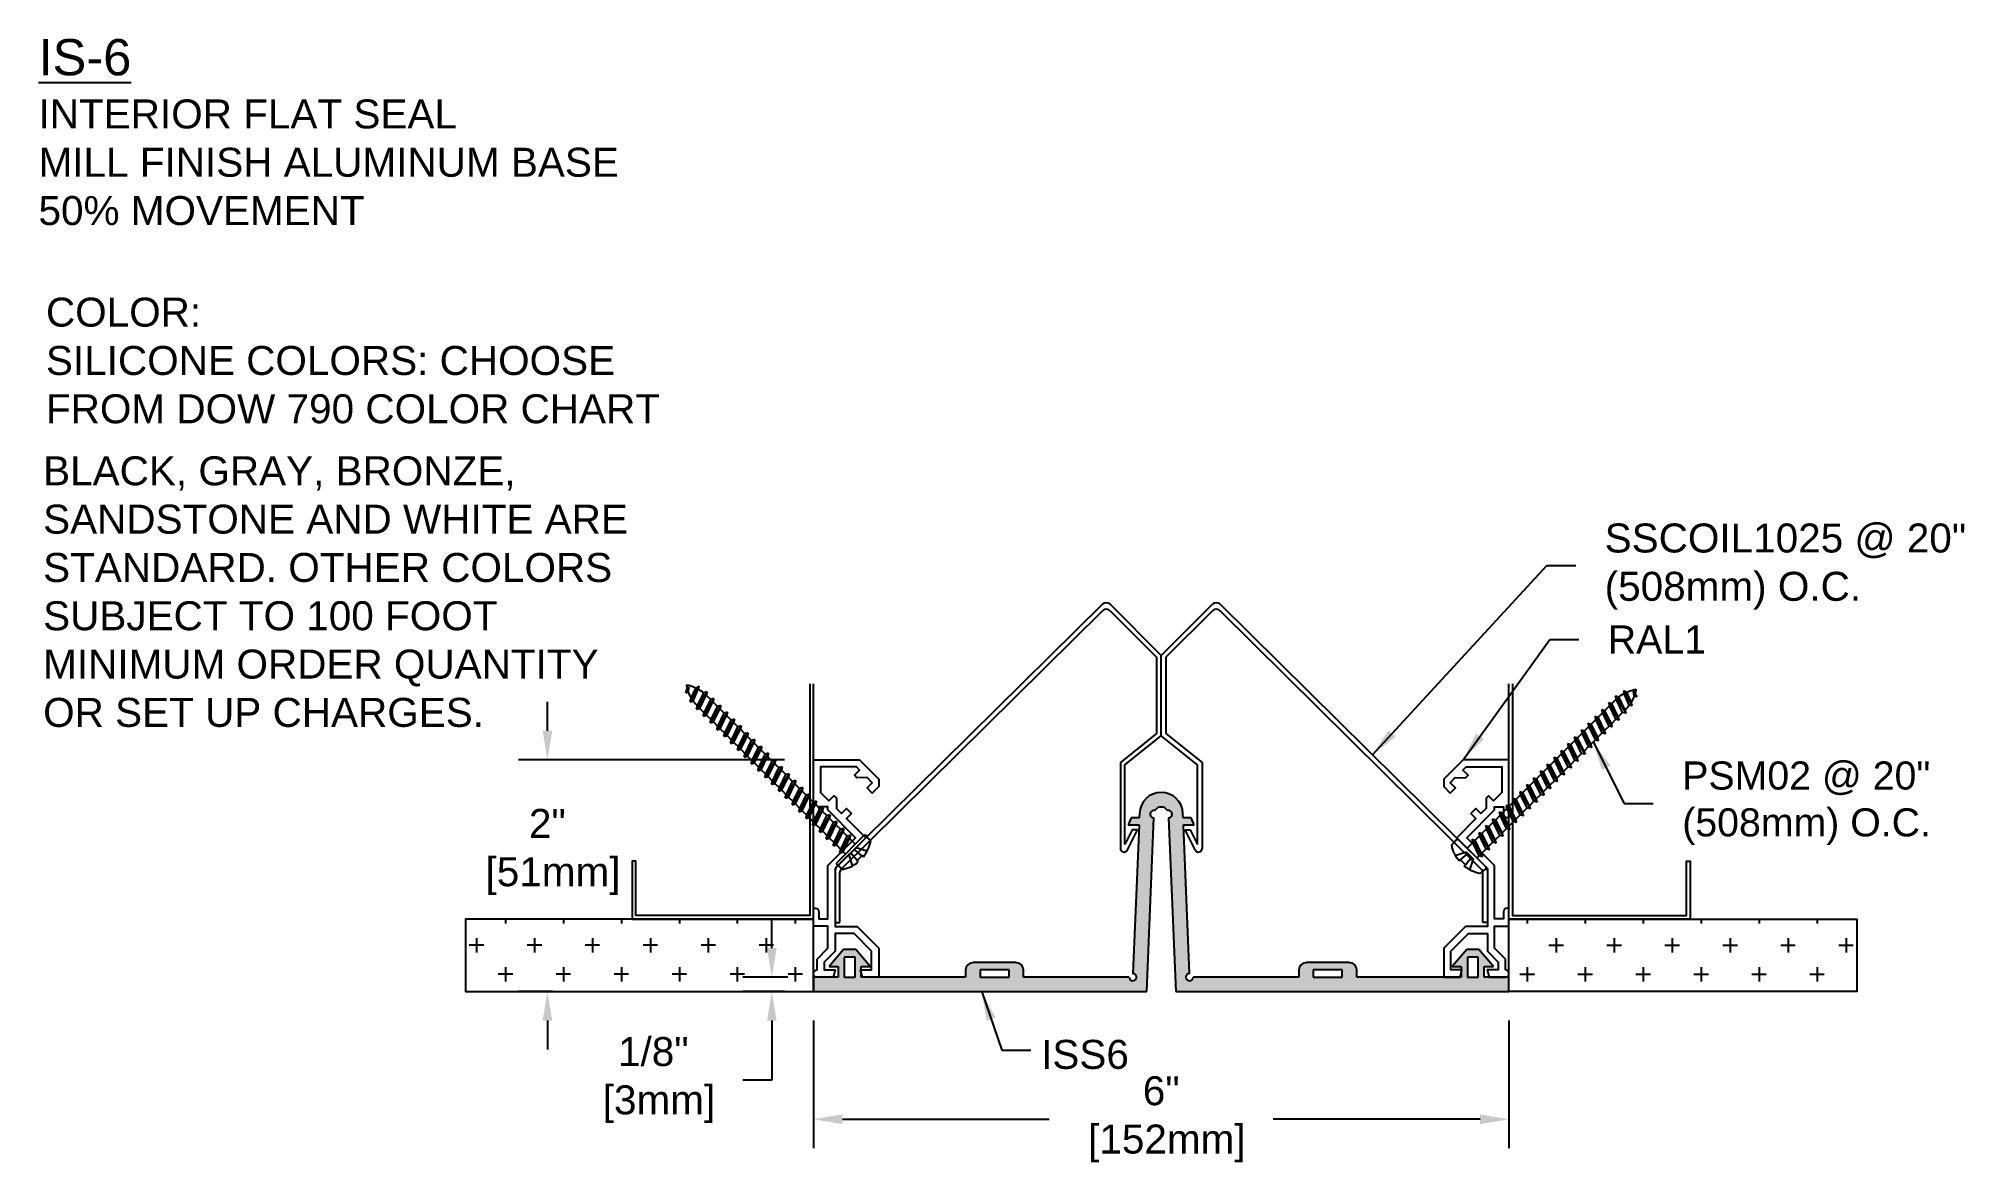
# Model space of a CAD drawing. Header units: inches. Extents: x -6.7 to 9.9, y -1.5 to 8.2.
import ezdxf

# ---------------------------------------------------------------- set-up
doc = ezdxf.new("R2010")
doc.units = ezdxf.units.IN
doc.header["$MEASUREMENT"] = 0
for name, color, linetype in [('Anchors', 4, 'Continuous'), ('Conditions', 1, 'Continuous'), ('Dimensions', 3, 'Continuous'), ('Fillers', 2, 'Continuous'), ('Metals', 7, 'Continuous'), ('TEXT', 2, 'Continuous')]:
    doc.layers.add(name, color=color, linetype=linetype)
doc.styles.add('ARIAL', font='arial.ttf')
doc.dimstyles.new('Arial', dxfattribs={"dimtxt": 0.25, "dimasz": 0.25, "dimexe": 0.25, "dimexo": 0.25, "dimgap": 0.25, "dimtad": 0, "dimtih": 1, "dimtoh": 1, "dimdec": 4, "dimzin": 3, "dimdsep": 46, "dimlunit": 4, "dimtxsty": 'ARIAL', "dimcen": 0.25, "dimadec": 0, "dimazin": 0, "dimtfac": 1, "dimtdec": 4, "dimtofl": 0, "dimtmove": 0, "dimatfit": 3, "dimfxl": 0, "dimfrac": 2, "dimtolj": 1, "dimtzin": 0, "dimarcsym": 0})

# ---------------------------------------------------------------- blocks, each defined once
blk = doc.blocks.new('A$CB0F2')
blk.add_lwpolyline([(0.029, 0.002, -0.958439), (0.032, 0.064), (0.032, 0.158), (0.125, 0.251), (0.125, 0.442), (0.001, 0.442), (0.001, 0.597), (0.017, 0.597, -0.414214), (0.048, 0.566), (0.048, 0.504), (0.125, 0.504), (0.125, 0.965), (0.364, 1.204), (0.125, 1.444), (0.125, 1.471), (0.048, 1.471), (0.048, 1.409, -0.414214), (0.017, 1.378), (0.001, 1.378), (0.001, 1.877), (0.397, 1.877), (0.564, 1.711), (0.564, 1.647), (0.507, 1.59), (0.463, 1.634), (0.508, 1.679), (0.464, 1.723), (0.375, 1.722), (0.354, 1.744), (0.398, 1.788), (0.371, 1.815), (0.063, 1.815), (0.063, 1.594), (0.133, 1.523), (0.177, 1.567), (0.199, 1.545), (0.199, 1.457), (0.243, 1.414), (0.286, 1.457), (0.33, 1.414), (0.286, 1.37), (0.452, 1.204), (0.187, 0.939), (0.187, 0.439), (0.377, 0.439), (0.564, 0.252), (0.564, 0.002), (0.423, 0.002), (0.407, 0.064), (0.502, 0.064), (0.502, 0.226), (0.351, 0.377), (0.187, 0.377), (0.187, 0.225), (0.094, 0.132), (0.094, 0.064), (0.189, 0.064), (0.172, 0.002), (0.029, 0.002)], format="xyb")
blk = doc.blocks.new('ral1')
blk.add_blockref('A$CB0F2', (-0.029, -0.002))
blk = doc.blocks.new('*D7')
at = {"layer": 'Defpoints', "color": 0}
for p in [(0, 0), (6, 0), (0, -1.101)]:
    blk.add_point(p, dxfattribs=at)
at = {"layer": 'Dimensions', "color": 0, "lineweight": -2}
for p, q in [((0, -0.25), (0, -1.351)), ((6, -0.25), (6, -1.351)), ((0.25, -1.101), (2.034, -1.101)), ((5.75, -1.101), (3.966, -1.101))]:
    blk.add_line(p, q, dxfattribs=at)
at = {"layer": 'Dimensions', "color": 0}
for points in [[(0.25, -1.059), (0.25, -1.143), (0, -1.101)], [(5.75, -1.059), (5.75, -1.143), (6, -1.101)]]:
    blk.add_solid(points, dxfattribs=at)
at = {"layer": 'Dimensions', "color": 0, "insert": (3, -1.101), "char_height": 0.25, "attachment_point": 5, "style": 'ARIAL'}
blk.add_mtext('\\A1;6"\\P [152mm]', dxfattribs=at)
blk = doc.blocks.new('*D8')
at = {"layer": 'Defpoints', "color": 0}
for p in [(0, 2), (-2.295, 0), (-2, 0)]:
    blk.add_point(p, dxfattribs=at)
at = {"layer": 'Dimensions', "color": 0, "lineweight": -2}
for p, q in [((-2.295, 2.25), (-2.295, 2.5)), ((-0.25, 2), (-2.545, 2)), ((-2.25, 0), (-2.545, 0)), ((-2.295, -0.25), (-2.295, -0.5))]:
    blk.add_line(p, q, dxfattribs=at)
at = {"layer": 'Dimensions', "color": 0}
for points in [[(-2.336, 2.25), (-2.253, 2.25), (-2.295, 2)], [(-2.336, -0.25), (-2.253, -0.25), (-2.295, 0)]]:
    blk.add_solid(points, dxfattribs=at)
at = {"layer": 'Dimensions', "color": 0, "insert": (-2.295, 1.205), "char_height": 0.25, "attachment_point": 5, "style": 'ARIAL'}
blk.add_mtext('\\A1;2"\\P [51mm]', dxfattribs=at)
blk = doc.blocks.new('*D9')
at = {"layer": 'Defpoints', "color": 0}
for p in [(-0.359, 0), (0, 0), (0.028, 0.125)]:
    blk.add_point(p, dxfattribs=at)
at = {"layer": 'Dimensions', "color": 0, "lineweight": -2}
for p, q in [((-0.359, 0.375), (-0.359, 0.625)), ((-0.222, 0.125), (-0.609, 0.125)), ((-0.25, 0), (-0.609, 0)), ((-0.359, -0.25), (-0.359, -0.763)), ((-0.359, -0.763), (-0.609, -0.763))]:
    blk.add_line(p, q, dxfattribs=at)
at = {"layer": 'Dimensions', "color": 0}
for points in [[(-0.4, 0.375), (-0.317, 0.375), (-0.359, 0.125)], [(-0.4, -0.25), (-0.317, -0.25), (-0.359, 0)]]:
    blk.add_solid(points, dxfattribs=at)
at = {"layer": 'Dimensions', "color": 0, "insert": (-1.381, -0.763), "char_height": 0.25, "attachment_point": 5, "style": 'ARIAL'}
blk.add_mtext('\\A1;1/8"\\P [3mm]', dxfattribs=at)
blk = doc.blocks.new('PSM02')
for p, q in [((-0.177, 0.017), (-0.172, 0.077)), ((-0.162, 0), (0.162, 0)), ((-0.089, 0.116), (-0.044, 0.028)), ((-0.06, -0.069), (-0.06, 0)), ((-0.044, 0.028), (0.044, 0.028)), ((-0.032, 0.127), (-0.03, 0.111)), ((-0.03, 0.111), (0.03, 0.111)), ((-0.03, 0.111), (-0.023, 0.028)), ((0.03, 0.111), (0.023, 0.028)), ((0.032, 0.127), (0.03, 0.111)), ((0.089, 0.116), (0.044, 0.028)), ((0.06, -0.027), (0.06, 0)), ((0.177, 0.017), (0.172, 0.077)), ((-0.086, -0.083), (0.086, -0.042)), ((-0.086, -0.083), (-0.06, -0.069)), ((-0.086, -0.083), (-0.06, -0.098)), ((-0.086, -0.167), (0.086, -0.125)), ((-0.086, -0.167), (-0.06, -0.152)), ((0.06, -0.027), (-0.06, -0.069)), ((0.06, -0.056), (-0.06, -0.098)), ((-0.06, -0.152), (-0.06, -0.098)), ((0.06, -0.111), (-0.06, -0.152)), ((0.06, -0.139), (-0.06, -0.181)), ((0.086, -0.042), (0.06, -0.027)), ((0.086, -0.042), (0.06, -0.056)), ((0.06, -0.111), (0.06, -0.056)), ((0.086, -0.125), (0.06, -0.111)), ((0.086, -0.125), (0.06, -0.139)), ((0.06, -0.194), (0.06, -0.139)), ((-0.086, -0.167), (-0.06, -0.181)), ((-0.086, -0.25), (0.086, -0.208)), ((-0.086, -0.25), (-0.06, -0.236)), ((-0.086, -0.25), (-0.06, -0.264)), ((-0.086, -0.333), (0.086, -0.292)), ((-0.086, -0.333), (-0.06, -0.319)), ((-0.06, -0.236), (-0.06, -0.181)), ((0.06, -0.194), (-0.06, -0.236)), ((0.06, -0.223), (-0.06, -0.264)), ((-0.06, -0.319), (-0.06, -0.264)), ((0.06, -0.277), (-0.06, -0.319)), ((0.06, -0.306), (-0.06, -0.348)), ((0.086, -0.208), (0.06, -0.194)), ((0.086, -0.208), (0.06, -0.223)), ((0.06, -0.277), (0.06, -0.223)), ((0.086, -0.292), (0.06, -0.277)), ((0.086, -0.292), (0.06, -0.306)), ((0.06, -0.361), (0.06, -0.306)), ((-0.086, -0.333), (-0.06, -0.348)), ((-0.086, -0.417), (0.086, -0.375)), ((-0.086, -0.417), (-0.06, -0.402)), ((-0.086, -0.417), (-0.06, -0.431)), ((-0.086, -0.5), (0.086, -0.458)), ((-0.086, -0.5), (-0.06, -0.486)), ((-0.06, -0.402), (-0.06, -0.348)), ((0.06, -0.361), (-0.06, -0.402)), ((0.06, -0.389), (-0.06, -0.431)), ((-0.06, -0.486), (-0.06, -0.431)), ((0.06, -0.444), (-0.06, -0.486)), ((0.06, -0.473), (-0.06, -0.514)), ((0.086, -0.375), (0.06, -0.361)), ((0.086, -0.375), (0.06, -0.389)), ((0.06, -0.444), (0.06, -0.389)), ((0.086, -0.458), (0.06, -0.444)), ((0.086, -0.458), (0.06, -0.473)), ((0.06, -0.527), (0.06, -0.473)), ((-0.086, -0.5), (-0.06, -0.514)), ((-0.086, -0.583), (0.086, -0.542)), ((-0.086, -0.583), (-0.06, -0.569)), ((-0.086, -0.583), (-0.06, -0.598)), ((-0.086, -0.667), (0.086, -0.625)), ((-0.086, -0.667), (-0.06, -0.652)), ((-0.06, -0.569), (-0.06, -0.514)), ((0.06, -0.527), (-0.06, -0.569)), ((0.06, -0.556), (-0.06, -0.598)), ((-0.06, -0.652), (-0.06, -0.598)), ((0.06, -0.611), (-0.06, -0.652)), ((0.06, -0.639), (-0.06, -0.681)), ((0.086, -0.542), (0.06, -0.527)), ((0.086, -0.542), (0.06, -0.556)), ((0.06, -0.611), (0.06, -0.556)), ((0.086, -0.625), (0.06, -0.611)), ((0.086, -0.625), (0.06, -0.639)), ((0.06, -0.694), (0.06, -0.639)), ((-0.086, -0.667), (-0.06, -0.681)), ((-0.086, -0.75), (0.086, -0.708)), ((-0.086, -0.75), (-0.06, -0.736)), ((-0.086, -0.75), (-0.06, -0.764)), ((-0.086, -0.833), (0.086, -0.792)), ((-0.086, -0.833), (-0.06, -0.819)), ((-0.06, -0.736), (-0.06, -0.681)), ((0.06, -0.694), (-0.06, -0.736)), ((0.06, -0.723), (-0.06, -0.764)), ((-0.06, -0.819), (-0.06, -0.764)), ((0.06, -0.777), (-0.06, -0.819)), ((0.06, -0.806), (-0.06, -0.848)), ((0.086, -0.708), (0.06, -0.694)), ((0.086, -0.708), (0.06, -0.723)), ((0.06, -0.777), (0.06, -0.723)), ((0.086, -0.792), (0.06, -0.777)), ((0.086, -0.792), (0.06, -0.806)), ((0.06, -0.861), (0.06, -0.806)), ((-0.086, -0.833), (-0.06, -0.848)), ((-0.086, -0.917), (0.086, -0.875)), ((-0.086, -0.917), (-0.06, -0.902)), ((-0.086, -0.917), (-0.06, -0.931)), ((-0.086, -1), (0.086, -0.958)), ((-0.086, -1), (-0.06, -0.986)), ((-0.06, -0.902), (-0.06, -0.848)), ((0.06, -0.861), (-0.06, -0.902)), ((0.06, -0.889), (-0.06, -0.931)), ((-0.06, -0.986), (-0.06, -0.931)), ((0.06, -0.944), (-0.06, -0.986)), ((0.06, -0.973), (-0.06, -1.014)), ((0.086, -0.875), (0.06, -0.861)), ((0.086, -0.875), (0.06, -0.889)), ((0.06, -0.944), (0.06, -0.889)), ((0.086, -0.958), (0.06, -0.944)), ((0.086, -0.958), (0.06, -0.973)), ((0.06, -1.027), (0.06, -0.973)), ((-0.086, -1), (-0.06, -1.014)), ((-0.086, -1.083), (0.086, -1.042)), ((-0.086, -1.083), (-0.06, -1.069)), ((-0.086, -1.083), (-0.06, -1.098)), ((-0.086, -1.167), (0.086, -1.125)), ((-0.086, -1.167), (-0.06, -1.152)), ((-0.06, -1.069), (-0.06, -1.014)), ((0.06, -1.027), (-0.06, -1.069)), ((0.06, -1.056), (-0.06, -1.098)), ((-0.06, -1.152), (-0.06, -1.098)), ((0.06, -1.111), (-0.06, -1.152)), ((0.06, -1.139), (-0.06, -1.181)), ((0.086, -1.042), (0.06, -1.027)), ((0.086, -1.042), (0.06, -1.056)), ((0.06, -1.111), (0.06, -1.056)), ((0.086, -1.125), (0.06, -1.111)), ((0.086, -1.125), (0.06, -1.139)), ((0.06, -1.194), (0.06, -1.139)), ((-0.086, -1.167), (-0.06, -1.181)), ((-0.086, -1.25), (0.086, -1.208)), ((-0.086, -1.25), (-0.06, -1.236)), ((-0.086, -1.25), (-0.06, -1.264)), ((-0.086, -1.333), (0.086, -1.292)), ((-0.086, -1.333), (-0.06, -1.319)), ((-0.06, -1.236), (-0.06, -1.181)), ((0.06, -1.194), (-0.06, -1.236)), ((0.06, -1.223), (-0.06, -1.264)), ((-0.06, -1.319), (-0.06, -1.264)), ((0.06, -1.277), (-0.06, -1.319)), ((0.06, -1.306), (-0.06, -1.348)), ((0.086, -1.208), (0.06, -1.194)), ((0.086, -1.208), (0.06, -1.223)), ((0.06, -1.277), (0.06, -1.223)), ((0.086, -1.292), (0.06, -1.277)), ((0.086, -1.292), (0.06, -1.306)), ((0.06, -1.361), (0.06, -1.306)), ((-0.086, -1.333), (-0.06, -1.348)), ((-0.086, -1.417), (0.086, -1.375)), ((-0.086, -1.417), (-0.06, -1.402)), ((-0.086, -1.417), (-0.06, -1.431)), ((-0.086, -1.5), (0.086, -1.458)), ((-0.086, -1.5), (-0.06, -1.486)), ((-0.06, -1.402), (-0.06, -1.348)), ((0.06, -1.361), (-0.06, -1.402)), ((0.06, -1.389), (-0.06, -1.431)), ((-0.06, -1.486), (-0.06, -1.431)), ((0.06, -1.444), (-0.06, -1.486)), ((0.06, -1.473), (-0.06, -1.514)), ((0.086, -1.375), (0.06, -1.361)), ((0.086, -1.375), (0.06, -1.389)), ((0.06, -1.444), (0.06, -1.389)), ((0.086, -1.458), (0.06, -1.444)), ((0.086, -1.458), (0.06, -1.473)), ((0.06, -1.527), (0.06, -1.473)), ((-0.086, -1.5), (-0.06, -1.514)), ((-0.086, -1.583), (0.086, -1.542)), ((-0.086, -1.583), (-0.06, -1.569)), ((-0.086, -1.583), (-0.06, -1.598)), ((-0.086, -1.667), (0.086, -1.625)), ((-0.086, -1.667), (-0.06, -1.652)), ((-0.06, -1.569), (-0.06, -1.514)), ((0.06, -1.527), (-0.06, -1.569)), ((0.06, -1.556), (-0.06, -1.598)), ((-0.06, -1.652), (-0.06, -1.598)), ((0.06, -1.611), (-0.06, -1.652)), ((0.06, -1.639), (-0.06, -1.681)), ((0.086, -1.542), (0.06, -1.527)), ((0.086, -1.542), (0.06, -1.556)), ((0.06, -1.611), (0.06, -1.556)), ((0.086, -1.625), (0.06, -1.611)), ((0.086, -1.625), (0.06, -1.639)), ((0.06, -1.694), (0.06, -1.639)), ((-0.086, -1.667), (-0.06, -1.681)), ((-0.086, -1.75), (0.086, -1.708)), ((-0.086, -1.75), (-0.06, -1.736)), ((-0.086, -1.75), (-0.06, -1.764)), ((-0.086, -1.833), (0.086, -1.792)), ((-0.086, -1.833), (-0.06, -1.819)), ((-0.06, -1.736), (-0.06, -1.681)), ((0.06, -1.694), (-0.06, -1.736)), ((0.06, -1.723), (-0.06, -1.764)), ((-0.06, -1.81), (-0.06, -1.764)), ((0.06, -1.777), (-0.06, -1.819)), ((0.06, -1.806), (-0.058, -1.847)), ((0.086, -1.708), (0.06, -1.694)), ((0.086, -1.708), (0.06, -1.723)), ((0.06, -1.723), (0.06, -1.777)), ((0.086, -1.792), (0.06, -1.777)), ((0.086, -1.792), (0.06, -1.806)), ((0.06, -1.806), (0.06, -1.81)), ((-0.086, -1.833), (-0.058, -1.847)), ((-0.069, -1.917), (0.079, -1.875)), ((-0.069, -1.917), (-0.047, -1.902)), ((-0.069, -1.917), (-0.039, -1.926)), ((0.056, -1.862), (-0.047, -1.902)), ((0.05, -1.892), (-0.039, -1.926)), ((0.03, -1.947), (-0.004, -1.972)), ((-0.004, -1.972), (0.051, -1.958)), ((0.017, -1.973), (-0.004, -1.972)), ((0.051, -1.958), (0.017, -1.973)), ((0.051, -1.958), (0.03, -1.947)), ((0.079, -1.875), (0.05, -1.892)), ((0.079, -1.875), (0.056, -1.862))]:
    blk.add_line(p, q)
for centre, radius, start, end in [((-0.162, 0.016), 0.016, 175, 270), ((0, -0.185), 0.313, 95.8447, 123.323), ((0, -0.185), 0.313, 56.677, 84.1553), ((0.162, 0.016), 0.016, 270, 5), ((0.27, -1.81), 0.33, 180, 181.4809), ((-0.27, -1.81), 0.33, 350.9871, 0), ((0.27, -1.81), 0.33, 186.3809, 196.1333), ((0.27, -1.81), 0.33, 200.6129, 215.118), ((-0.27, -1.81), 0.33, 324.882, 330.5326), ((-0.27, -1.81), 0.33, 335.5566, 345.5871)]:
    blk.add_arc(centre, radius, start, end)
blk = doc.blocks.new('ISS6')
h = blk.add_hatch(color=256)
h.dxf.hatch_style = 1
h.paths.add_polyline_path([(2.936, 1.5, -1.123662), (2.946, 1.561, -0.575948), (3.054, 1.561, -1.123662), (3.064, 1.5), (3.125, 0), (6, 0), (6, 0.125), (5.787, 0.125), (5.787, 0.218), (5.865, 0.218), (5.74, 0.363), (5.635, 0.363), (5.51, 0.218), (5.588, 0.218), (5.588, 0.125), (4.687, 0.125), (4.687, 0.187, 0.414214), (4.625, 0.25), (4.25, 0.25, 0.414214), (4.187, 0.187), (4.187, 0.125), (3.276, 0.125, -2.346244), (3.244, 0.156), (3.191, 1.438), (3.284, 1.438), (3.259, 1.5), (3.189, 1.5), (3.187, 1.538, 0.960016), (2.813, 1.538), (2.811, 1.5), (2.741, 1.5), (2.716, 1.438), (2.809, 1.438), (2.756, 0.156, -2.346244), (2.724, 0.125), (1.812, 0.125), (1.812, 0.187, 0.414214), (1.75, 0.25), (1.375, 0.25, 0.414214), (1.312, 0.187), (1.312, 0.125), (0.413, 0.125), (0.413, 0.218), (0.49, 0.218), (0.365, 0.363), (0.26, 0.363), (0.135, 0.218), (0.212, 0.218), (0.212, 0.125), (0, 0.125), (0, 0), (2.875, 0)])
h.paths.add_polyline_path([(1.688, 0.125), (1.438, 0.125), (1.438, 0.187), (1.688, 0.187)], flags=16)
h.paths.add_polyline_path([(4.312, 0.125), (4.312, 0.187), (4.562, 0.187), (4.562, 0.125)], flags=16)
h.paths.add_polyline_path([(0.359, 0.125), (0.266, 0.125), (0.266, 0.297), (0.359, 0.297)], flags=16)
h.paths.add_polyline_path([(5.641, 0.125), (5.641, 0.297), (5.734, 0.297), (5.734, 0.125)], flags=16)
for p, q in [((2.741, 1.5), (2.716, 1.438)), ((2.811, 1.5), (2.741, 1.5)), ((2.813, 1.538), (2.811, 1.5)), ((2.875, 0), (2.936, 1.5)), ((3.064, 1.5), (3.125, 0)), ((3.189, 1.5), (3.187, 1.538)), ((3.259, 1.5), (3.189, 1.5)), ((3.284, 1.438), (3.259, 1.5)), ((2.716, 1.438), (2.809, 1.438)), ((2.809, 1.438), (2.756, 0.156)), ((3.191, 1.438), (3.284, 1.438)), ((3.244, 0.156), (3.191, 1.438)), ((0.26, 0.363), (0.135, 0.218)), ((0.365, 0.363), (0.26, 0.363)), ((0.49, 0.218), (0.365, 0.363)), ((5.635, 0.363), (5.51, 0.218)), ((5.74, 0.363), (5.635, 0.363)), ((5.865, 0.218), (5.74, 0.363)), ((0.135, 0.218), (0.212, 0.218)), ((0.212, 0.218), (0.212, 0.125)), ((0.359, 0.297), (0.266, 0.297)), ((0.266, 0.297), (0.266, 0.125)), ((0.359, 0.125), (0.359, 0.297)), ((0.413, 0.218), (0.49, 0.218)), ((0.413, 0.125), (0.413, 0.218)), ((1.312, 0.187), (1.312, 0.125)), ((1.75, 0.25), (1.375, 0.25)), ((1.688, 0.187), (1.438, 0.187)), ((1.438, 0.187), (1.438, 0.125)), ((1.688, 0.125), (1.688, 0.187)), ((1.812, 0.125), (1.812, 0.187)), ((4.187, 0.187), (4.187, 0.125)), ((4.625, 0.25), (4.25, 0.25)), ((4.562, 0.187), (4.312, 0.187)), ((4.312, 0.187), (4.312, 0.125)), ((4.562, 0.125), (4.562, 0.187)), ((4.687, 0.125), (4.687, 0.187)), ((5.51, 0.218), (5.588, 0.218)), ((5.588, 0.218), (5.588, 0.125)), ((5.734, 0.297), (5.641, 0.297)), ((5.641, 0.297), (5.641, 0.125)), ((5.734, 0.125), (5.734, 0.297)), ((5.787, 0.218), (5.865, 0.218)), ((5.787, 0.125), (5.787, 0.218)), ((0, 0.125), (0, 0)), ((0.212, 0.125), (0, 0.125)), ((0, 0), (2.875, 0)), ((0.266, 0.125), (0.359, 0.125)), ((1.312, 0.125), (0.413, 0.125)), ((1.438, 0.125), (1.688, 0.125)), ((2.724, 0.125), (1.812, 0.125)), ((3.125, 0), (6, 0)), ((4.187, 0.125), (3.276, 0.125)), ((4.312, 0.125), (4.562, 0.125)), ((5.588, 0.125), (4.687, 0.125)), ((5.641, 0.125), (5.734, 0.125)), ((6, 0.125), (5.787, 0.125)), ((6, 0), (6, 0.125))]:
    blk.add_line(p, q)
for centre, radius, start, end in [((3, 1.53), 0.188, 2.3373, 177.6627), ((2.937, 1.531), 0.0313, 74.3323, 267.6627), ((3, 1.53), 0.0625, 30.1206, 149.8794), ((3.062, 1.531), 0.0313, 272.3373, 105.6677), ((1.375, 0.187), 0.0625, 90, 180), ((1.75, 0.187), 0.0625, 0, 90), ((4.25, 0.187), 0.0625, 90, 180), ((4.625, 0.187), 0.0625, 0, 90), ((2.755, 0.125), 0.0313, 180, 87.6627), ((3.245, 0.125), 0.0313, 92.3373, 0)]:
    blk.add_arc(centre, radius, start, end)
blk = doc.blocks.new('SS2C6')
at = {"layer": 'Metals'}
for p, q in [((2.43, 2.779), (0.137, 0.514)), ((0.177, 0.495), (2.43, 2.723)), ((2.938, 2.338), (2.496, 2.779)), ((2.496, 2.723), (2.898, 2.322)), ((2.938, 2.338), (3.379, 2.779)), ((3.379, 2.723), (2.977, 2.322)), ((3.445, 2.779), (5.738, 0.514)), ((5.698, 0.495), (3.445, 2.723)), ((2.938, 1.645), (2.938, 2.338)), ((2.938, 1.645), (2.938, 2.338)), ((2.938, 1.645), (2.938, 2.338)), ((2.938, 1.645), (2.938, 2.338)), ((2.898, 2.322), (2.898, 1.665)), ((2.977, 2.322), (2.977, 1.665)), ((2.898, 1.665), (2.585, 1.415)), ((2.977, 1.665), (3.29, 1.415)), ((2.625, 1.395), (2.938, 1.645)), ((3.25, 1.395), (2.938, 1.645)), ((2.585, 1.415), (2.585, 0.674)), ((2.625, 0.708), (2.625, 1.395)), ((3.25, 0.708), (3.25, 1.395)), ((3.29, 1.415), (3.29, 0.674)), ((2.688, 0.833), (2.625, 0.708)), ((2.646, 0.66), (2.732, 0.833)), ((2.732, 0.833), (2.688, 0.833)), ((3.229, 0.66), (3.143, 0.833)), ((3.143, 0.833), (3.188, 0.833)), ((3.188, 0.833), (3.25, 0.708)), ((0.124, 0.48), (0.124, 0.035)), ((0.164, 0.035), (0.164, 0.461)), ((5.711, 0.035), (5.711, 0.461)), ((5.752, 0.48), (5.752, 0.035)), ((0.124, 0.035), (0.164, 0.035)), ((5.752, 0.035), (5.711, 0.035))]:
    blk.add_line(p, q, dxfattribs=at)
for centre, radius, start, end in [((2.463, 2.746), 0.0469, 45, 134.6599), ((2.463, 2.69), 0.0469, 45, 134.6962), ((3.412, 2.746), 0.0469, 45.3401, 135), ((3.412, 2.69), 0.0469, 45.3038, 135), ((2.617, 0.674), 0.032, 180, 333.4349), ((3.258, 0.674), 0.032, 206.5651, 0), ((0.17, 0.48), 0.0469, 134.6599, 180), ((5.705, 0.48), 0.0469, 0, 45.3401), ((0.21, 0.461), 0.0469, 134.6962, 180), ((5.665, 0.461), 0.0469, 0, 45.3038)]:
    blk.add_arc(centre, radius, start, end, dxfattribs=at)

msp = doc.modelspace()

# ---------------------------------------------------------------- hatches: boundary and pattern name
at = {"layer": 'Conditions'}
h = msp.add_hatch(dxfattribs=at)
h.set_pattern_fill('CROSS', color=256, style=0)
h.set_pattern_definition([(180, (5.9056, 5.14963), (-0.25, -0.25), [0.125, -0.375]), (270, (5.8431, 5.21213), (0.25, -0.25), [0.125, -0.375])])
h.paths.add_polyline_path([(-3, 0), (0, 0), (0, 0.1), (0, 0.625), (-1.5625, 0.625), (-3, 0.625)])
h = msp.add_hatch(dxfattribs=at)
h.set_pattern_fill('CROSS', color=256, style=0)
h.set_pattern_definition([(7e-15, (0.0944, 5.14963), (0.25, -0.25), [0.125, -0.375]), (270, (0.1569, 5.21213), (-0.25, -0.25), [0.125, -0.375])])
h.paths.add_polyline_path([(9, 0), (6, 0), (6, 0.1), (6, 0.625), (7.5625, 0.625), (9, 0.625)])

# ---------------------------------------------------------------- linework, layer by layer
for points in [[(-0.03125, 2.65625), (-0.03125, 0.65625), (-1.53125, 0.65625), (-1.53125, 1.125), (-1.5625, 1.125), (-1.5625, 0.625), (0, 0.625), (0, 2.65625)], [(6.03125, 2.65625), (6.03125, 0.65625), (7.53125, 0.65625), (7.53125, 1.125), (7.5625, 1.125), (7.5625, 0.625), (6, 0.625), (6, 2.65625)], [(0, 0.625), (-3, 0.625), (-3, 0), (0, 0), (0, 0.625)], [(6, 0.625), (9, 0.625), (9, 0), (6, 0), (6, 0.625)]]:
    msp.add_lwpolyline(points, dxfattribs=at)

# ---------------------------------------------------------------- block references
at = {"layer": 'Anchors', "rotation": 225}
msp.add_blockref('PSM02', (0.31858, 1.22958), dxfattribs=at)
at = {"layer": 'Anchors', "xscale": -1, "rotation": 135.0000000000001}
msp.add_blockref('PSM02', (5.68142, 1.19458), dxfattribs=at)
at = {"layer": 'Fillers'}
msp.add_blockref('ISS6', (0, 0), dxfattribs=at)
at = {"layer": 'Metals'}
for name, p in [('SS2C6', (0.0625, 0.562)), ('ral1', (0.02836, 0.125))]:
    msp.add_blockref(name, p, dxfattribs=at)
at = {"layer": 'Metals', "xscale": -1}
msp.add_blockref('ral1', (5.97164, 0.125), dxfattribs=at)

# ---------------------------------------------------------------- texts
at = {"layer": 'TEXT', "attachment_point": 1, "style": 'ARIAL'}
for s, insert, char_height, width in [('{\\LIS-6\\P\\H0.8x;\\lINTERIOR FLAT SEAL\\PMILL FINISH ALUMINUM BASE\\P50% MOVEMENT}', (-6.6844, 8.21714), 0.3125, 5.875), ('COLOR:{\\L                             \\~\\P}SILICONE COLORS: CHOOSE FROM DOW 790 COLOR CHART', (-6.62029, 5.98639), 0.25, 5.6796558), ('BLACK, GRAY, BRONZE, SANDSTONE AND WHITE ARE STANDARD. OTHER COLORS SUBJECT TO 100 FOOT  MINIMUM ORDER QUANTITY OR SET UP CHARGES.', (-6.64472, 4.61752), 0.25, 5.0644372)]:
    msp.add_mtext(s, dxfattribs=dict(at, insert=insert, char_height=char_height, width=width))
at = {"layer": 'TEXT', "style": 'ARIAL'}
for s, insert, char_height, attachment_point in [('SSCOIL1025 @ 20"\\P(508mm) O.C.', (6.8252, 4.03806), 0.25, 1), ('\\A1;RAL1', (6.85221, 2.91661), 0.2425, 7), ('PSM02 @ 20"\\P(508mm) O.C.', (7.49446, 1.98549), 0.2425, 1), ('ISS6', (1.964, -0.41644), 0.25, 1)]:
    msp.add_mtext(s, dxfattribs=dict(at, insert=insert, char_height=char_height, attachment_point=attachment_point))

# ---------------------------------------------------------------- dimensions: what is measured, and where the dimension line sits
at = {"layer": 'Dimensions'}
for base, p1, p2, picture, middle in [((-2.29456, 0), (0, 2), (-2, 0), '*D8', (-2.29456, 1.20481)), ((-0.35872, 0), (0.02837, 0.12511), (0, 0), '*D9', (-1.38098, -0.76294))]:
    dim = msp.add_linear_dim(base=base, p1=p1, p2=p2, angle=90, dimstyle='Arial', override={"dimpost": '\\X'}, dxfattribs=at)
    dim.commit()
    dim.dimension.update_dxf_attribs({"geometry": picture, "text_midpoint": middle, "dimtype": 160})
dim = msp.add_linear_dim(base=(0, -1.1011), p1=(6, 0), p2=(0, 0), dimstyle='Arial', override={"dimpost": '\\X'}, dxfattribs=at)
dim.commit()
dim.dimension.update_dxf_attribs({"geometry": '*D7', "text_midpoint": (3, -1.1011), "dimtype": 160})

# ---------------------------------------------------------------- leaders
at = {"layer": 'TEXT'}
for points in [[(4.82182, 2.04247), (6.3252, 3.67469), (6.5752, 3.67469)], [(5.60366, 2), (6.35221, 3.03786), (6.60221, 3.03786)], [(6.72558, 2.15389), (6.99446, 1.62213), (7.24446, 1.62213)]]:
    msp.add_leader(points, dimstyle='Arial', override={"dimgap": 0.25}, dxfattribs=at)
msp.add_leader([(1.45198, -0.00272), (1.624, -0.50644), (1.874, -0.50644)], dimstyle='Arial', dxfattribs=at)

doc.saveas('drawing.dxf')
